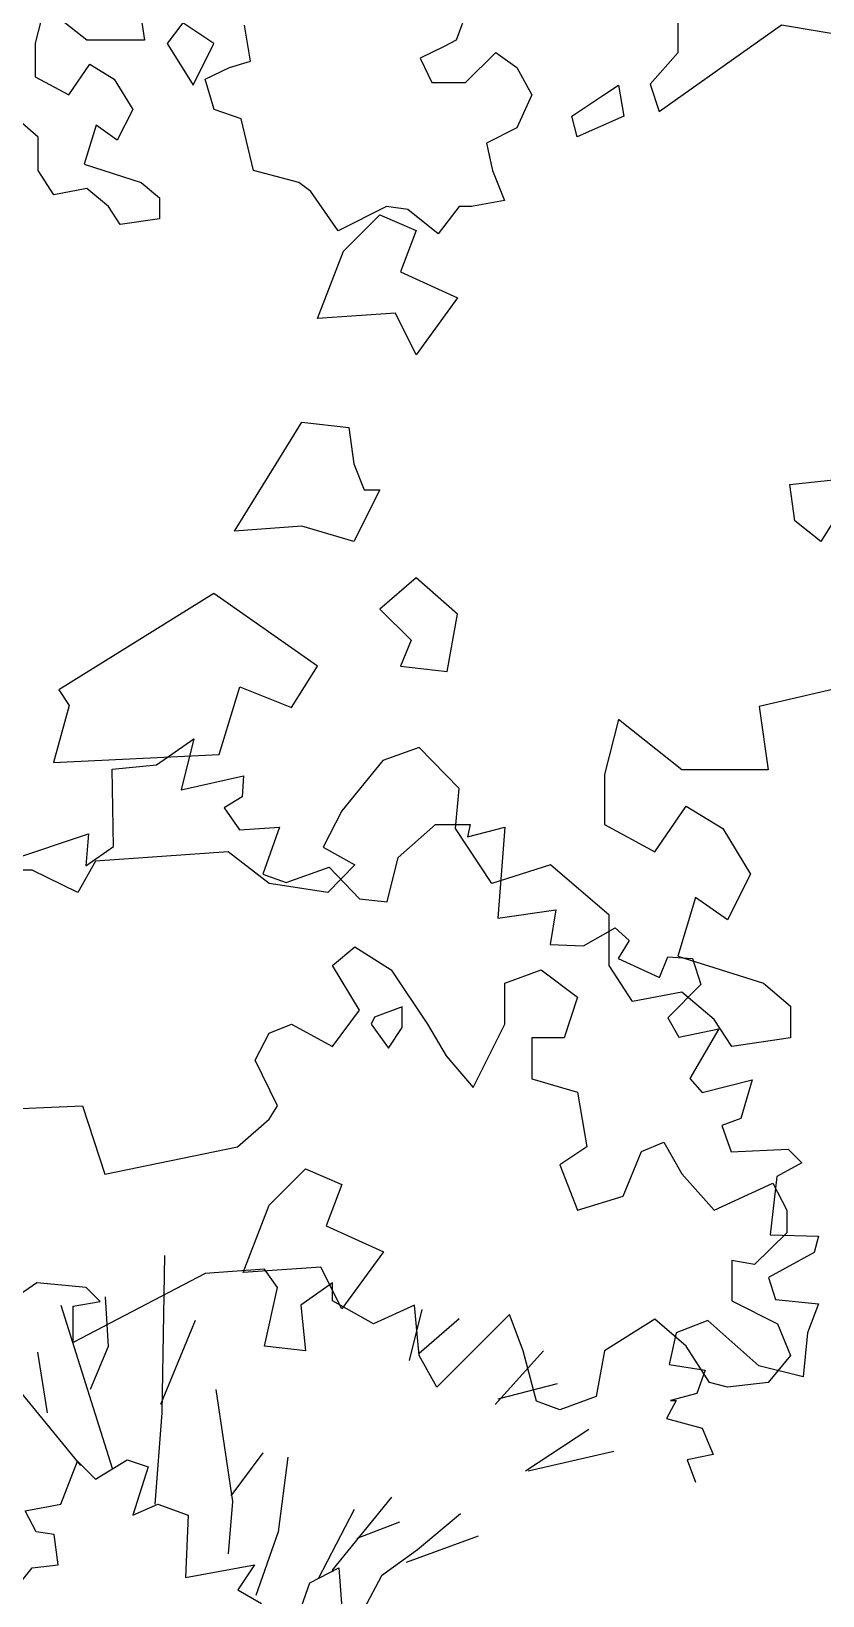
# Model space of a CAD drawing. Header units: inches. Extents: x 11.9 to 85.3, y 21.1 to 37.4.
# Drawn here: x 16.405 to 16.676, y 22.633 to 23.169 of the extents above; entities that cross this region are included whole.
import ezdxf

# ---------------------------------------------------------------- set-up
doc = ezdxf.new("R2010")
doc.units = ezdxf.units.IN
doc.header["$MEASUREMENT"] = 0
doc.layers.add('CAY', color=94, linetype='Continuous')
doc.layers.add('CAY-3', color=61, linetype='Continuous')

# ---------------------------------------------------------------- blocks, each defined once
blk = doc.blocks.new('A$C76451831')
at = {"layer": 'CAY'}
for p, q in [((5192.6, 1187), (5205.3, 1219.7)), ((5205.3, 1219.7), (5219, 1206)), ((5219, 1206), (5243.2, 1220.8)), ((5243.2, 1220.8), (5259.1, 1215.5)), ((5259.1, 1215.5), (5247.5, 1178.6)), ((5165.2, 1181.8), (5192.6, 1187)), ((5247.5, 1178.6), (5266.4, 1187)), ((5266.4, 1187), (5289.7, 1178.6)), ((5173.6, 1165.9), (5165.2, 1181.8)), ((5289.7, 1178.6), (5287.5, 1131.1)), ((5187.3, 1163.8), (5173.6, 1165.9)), ((5190.5, 1140.6), (5187.3, 1163.8)), ((5142, 1102.7), (5170.5, 1138.5)), ((5170.5, 1138.5), (5190.5, 1140.6)), ((5287.5, 1131.1), (5340.3, 1140.6)), ((5340.3, 1140.6), (5327.6, 1121.6)), ((5382.5, 1126.9), (5404.6, 1138.5)), ((5404.6, 1138.5), (5407.8, 1097.4)), ((5376.1, 1109), (5382.5, 1126.9)), ((5327.6, 1121.6), (5345.5, 1111.1))]:
    blk.add_line(p, q, dxfattribs=at)
for points in [[(5153.6, 1678.5), (5213.7, 1698.6), (5211.6, 1674.3), (5232.7, 1689.1), (5231.6, 1748.1), (5265.4, 1751.3), (5293.9, 1771.3), (5284.4, 1732.3), (5331.8, 1742.9), (5330.8, 1727), (5317.1, 1718.6), (5328.7, 1701.7), (5359.3, 1703.8), (5346.6, 1668), (5364.5, 1661.6), (5397.2, 1673.2), (5420.4, 1649), (5441.5, 1646.9), (5450, 1680.6), (5478.4, 1705.9), (5504.8, 1705.9), (5502.7, 1696.5), (5531.2, 1703.8), (5525.9, 1634.2), (5570.2, 1640.6), (5566, 1614.2), (5591.3, 1613.1), (5615.5, 1626.8), (5626.1, 1617.3), (5617.7, 1603.6), (5649.3, 1588.9), (5655.6, 1604.7), (5674.6, 1603.6), (5680.9, 1583.6), (5655.6, 1558.3), (5664.1, 1543.5), (5694.7, 1549.8), (5672.5, 1511.9), (5682, 1501.3), (5720, 1510.8), (5711.5, 1481.3), (5696.8, 1476), (5704.1, 1456), (5747.4, 1458.1), (5757.9, 1447.5), (5738.9, 1437), (5733.7, 1392.7), (5770.6, 1391.6), (5767.4, 1379), (5732.6, 1360), (5737.9, 1343.1), (5770.6, 1340), (5762.2, 1317.8), (5759, 1284.1), (5725.2, 1292.5), (5686.2, 1327.3), (5662, 1317.8), (5656.7, 1293.6), (5684.1, 1289.3), (5677.8, 1271.4), (5657.7, 1266.1), (5662, 1266.1), (5654.6, 1252.4), (5682, 1245), (5690.4, 1225), (5670.4, 1220.8), (5676.7, 1203.9)], [(5271.7, 1376.9), (5269.6, 1256.6), (5264.3, 1187)], [(5192.6, 1338.9), (5231.6, 1214.5)], [(5226.4, 1345.2), (5228.5, 1307.3), (5214.8, 1274.6)], [(5294.9, 1327.3), (5268.6, 1263)], [(5467.9, 1335.7), (5458.4, 1296.7)], [(5496.4, 1328.4), (5465.8, 1302)], [(5174.7, 1303.1), (5182.1, 1256.6)], [(5560.7, 1304.1), (5523.8, 1263)], [(5140.9, 1297.8), (5207.4, 1216.6)], [(5571.3, 1278.8), (5525.9, 1267.2)], [(5310.7, 1274.6), (5323.4, 1189.1), (5320.2, 1149.1)], [(5595.5, 1244), (5547, 1212.3)], [(5346.6, 1226.1), (5322.3, 1193.4)], [(5365.6, 1222.9), (5358.2, 1165.9), (5341.3, 1117.4)], [(5614.5, 1227.1), (5549.1, 1212.3)], [(5416.2, 1182.8), (5388.8, 1130.1)], [(5444.7, 1192.3), (5399.3, 1136.4)], [(5451, 1173.3), (5418.3, 1160.7)], [(5497.4, 1179.7), (5464.7, 1152.2), (5437.3, 1132.2), (5423.6, 1106.9)], [(5456.3, 1142.7), (5511.1, 1162.8)]]:
    blk.add_lwpolyline(points, dxfattribs=at)
for points in [[(5431.9, 1558.7), (5429.3, 1553.4), (5442.5, 1535), (5453, 1550.8), (5453, 1566.7)], [(5351.5, 1415.3), (5379.2, 1443), (5406.9, 1431.1), (5395, 1399.4), (5438.6, 1379.6), (5406.9, 1336.1), (5391, 1367.8), (5331.7, 1363.8)]]:
    blk.add_lwpolyline(points, close=True, dxfattribs=at)
at = {"layer": 'CAY-3'}
for p, q in [((3334.6, 1166.8), (3334.6, 1131.9)), ((3320.4, 1087.1), (3413.6, 1153.2)), ((3413.6, 1153.2), (3476.1, 1142.6)), ((3334.6, 1131.9), (3313.3, 1107.8)), ((3313.3, 1107.8), (3320.4, 1087.1)), ((3473.1, 650.6), (3396.5, 632.9)), ((3396.5, 632.9), (3403.5, 584.6)), ((3289.2, 622.9), (3278.5, 581)), ((3337.5, 584.6), (3289.2, 622.9)), ((3137, 601.7), (3109.3, 591.6)), ((3167.7, 570.4), (3137, 601.7)), ((3109.3, 591.6), (3078.1, 553.3)), ((3278.5, 581), (3278.5, 542.7)), ((3403.5, 584.6), (3337.5, 584.6)), ((3164.8, 539.7), (3167.7, 570.4)), ((3078.1, 553.3), (3063.9, 525.6)), ((3316.9, 522), (3341, 556.8)), ((3341, 556.8), (3368.8, 539.7)), ((3192.5, 497.8), (3164.8, 539.7)), ((3278.5, 542.7), (3316.9, 522)), ((3368.8, 539.7), (3390, 504.9)), ((3063.9, 525.6), (3088.1, 512)), ((2890.2, 514.9), (2876.6, 490.8)), ((2991.4, 522), (2890.2, 514.9)), ((3022.7, 497.8), (2991.4, 522)), ((2841.8, 507.9), (2797, 507.9)), ((2876.6, 490.8), (2841.8, 507.9)), ((3088.1, 512), (3067.5, 490.8)), ((3237.3, 512), (3192.5, 497.8)), ((3282.1, 473.7), (3237.3, 512)), ((3390, 504.9), (3372.3, 470.1)), ((3067.5, 490.8), (3022.7, 497.8)), ((3348.1, 487.2), (3334.6, 442.4)), ((3372.3, 470.1), (3348.1, 487.2)), ((3282.1, 435.3), (3282.1, 473.7)), ((3071, 435.3), (3088.1, 449.5)), ((3088.1, 449.5), (3115.8, 431.8)), ((3334.6, 442.4), (3400, 421.8)), ((3091.6, 401.1), (3071, 435.3)), ((3115.8, 431.8), (3143.5, 390.5)), ((3202.5, 421.8), (3230.2, 431.8)), ((3230.2, 431.8), (3257.9, 411.1)), ((3299.8, 407.6), (3282.1, 435.3)), ((3202.5, 390.5), (3202.5, 421.8)), ((3400, 421.8), (3420.6, 404.1)), ((3257.9, 411.1), (3247.9, 379.9)), ((3337.5, 414.7), (3299.8, 407.6)), ((3362.3, 394), (3337.5, 414.7)), ((3071, 373.4), (3091.6, 401.1)), ((3420.6, 404.1), (3420.6, 379.9)), ((3012, 362.8), (3022.7, 383.4)), ((3022.7, 383.4), (3039.8, 390.5)), ((3039.8, 390.5), (3071, 373.4)), ((3143.5, 390.5), (3157.7, 366.3)), ((3178.3, 342.1), (3202.5, 390.5)), ((3375.8, 373.4), (3362.3, 394)), ((3223.1, 379.9), (3223.1, 348.6)), ((3247.9, 379.9), (3223.1, 379.9)), ((3420.6, 379.9), (3375.8, 373.4)), ((3029.1, 328), (3012, 362.8)), ((3157.7, 366.3), (3178.3, 342.1)), ((3223.1, 348.6), (3257.9, 338.6)), ((3257.9, 338.6), (3265, 296.7)), ((2744, 322.4), (2880.2, 328)), ((2880.2, 328), (2897.3, 276)), ((3022.7, 317.9), (3029.1, 328)), ((2998.5, 296.7), (3022.7, 317.9)), ((3306.9, 293.2), (3323.9, 300.2)), ((3323.9, 300.2), (3337.5, 276.1)), ((2897.3, 276), (2998.5, 296.7)), ((3265, 296.7), (3244.4, 283.1)), ((3292.7, 259), (3306.9, 293.2)), ((3244.4, 283.1), (3257.9, 248.3)), ((3337.5, 276.1), (3362.3, 248.3)), ((3362.3, 248.3), (3407.1, 269)), ((3407.1, 269), (3417.7, 248.3)), ((3257.9, 248.3), (3292.7, 259)), ((3417.7, 248.3), (3417.7, 231.2)), ((3417.7, 231.2), (3392.9, 207)), ((3019.1, 203.5), (2973.7, 200)), ((3029.1, 189.3), (3019.1, 203.5)), ((3375.8, 210), (3375.8, 179.3)), ((3392.9, 207), (3375.8, 210)), ((2845.4, 192.9), (2824.7, 178.7)), ((2883.1, 189.3), (2845.4, 192.9)), ((2973.7, 200), (2873.1, 147.5)), ((3071, 192.9), (3046.8, 175.8)), ((3071, 179.3), (3071, 192.9)), ((2893.7, 178.7), (2883.1, 189.3)), ((3019.1, 144.5), (3029.1, 189.3)), ((3102.3, 161.6), (3071, 179.3)), ((3375.8, 179.3), (3410.6, 161.6)), ((2873.1, 175.2), (2893.7, 178.7)), ((2873.1, 147.5), (2873.1, 175.2)), ((3046.8, 175.8), (3050.4, 141)), ((3133.5, 175.8), (3102.3, 161.6)), ((3137, 137.4), (3133.5, 175.8)), ((3206, 168.7), (3181.9, 144.5)), ((3216.6, 141), (3206, 168.7)), ((3316.9, 165.2), (3278.5, 141)), ((3341, 144.5), (3316.9, 165.2)), ((3410.6, 161.6), (3420.6, 137.4)), ((3050.4, 141), (3019.1, 144.5)), ((3181.9, 144.5), (3150.6, 113.3)), ((3358.7, 116.8), (3341, 144.5)), ((3150.6, 113.3), (3137, 137.4)), ((3226.7, 102.6), (3216.6, 141)), ((3278.5, 141), (3272.1, 106.2)), ((3420.6, 137.4), (3403.5, 116.8)), ((3372.3, 113.3), (3358.7, 116.8)), ((3403.5, 116.8), (3372.3, 113.3)), ((3244.4, 96.1), (3226.7, 102.6)), ((3272.1, 106.2), (3244.4, 96.1))]:
    blk.add_line(p, q, dxfattribs=at)
for points in [[(6900.9, 779.4), (6891.4, 753.8), (6882.4, 749.1), (6863.9, 740.1), (6872.9, 721.6), (6898.5, 721.6), (6921.7, 744.4), (6937.8, 733), (6949.2, 712.2), (6937.8, 687), (6914.6, 675.2), (6919.3, 654.4), (6928.4, 631.5), (6903.2, 626.8), (6893.8, 626.8), (6877.7, 606), (6854.5, 624.5), (6838.4, 626.8), (6801.4, 608.3), (6780.6, 638.2), (6771.5, 645.3), (6736.9, 654.4), (6727.5, 693.7), (6706.7, 700.8), (6700, 724), (6718.5, 733), (6734.6, 737.7), (6729.9, 765.3)], [(6648.9, 786.1), (6653.6, 753.8), (6609.6, 753.8), (6577.4, 779.4), (6570.3, 751.5), (6570.3, 725.9), (6595.8, 712.2), (6611.9, 735.4), (6630.4, 724), (6644.6, 700.8), (6632.8, 677.6), (6616.7, 689), (6607.6, 659.1), (6651.2, 645.3), (6665, 633.5), (6665, 617.4), (6635.1, 613.1), (6626.1, 626.8), (6609.6, 640.6), (6584.4, 635.9), (6572.6, 654.4), (6572.6, 679.9), (6542.8, 705.5)]]:
    blk.add_lwpolyline(points, dxfattribs=at)
for points in [[(2980.4, 1138.9), (2956.7, 1154.8), (2944.8, 1138.9), (2964.6, 1107.2)], [(3277.4, 1099.3), (3289.2, 1107.2), (3293.2, 1083.5), (3257.6, 1067.6), (3253.6, 1083.5)], [(3079.4, 980.5), (3107.1, 1008.2), (3134.8, 996.3), (3123, 964.7), (3166.5, 944.9), (3134.8, 901.3), (3119, 933), (3059.6, 929)], [(3027.9, 818.1), (3047.7, 849.8), (3083.4, 845.8), (3087.3, 818.1), (3095.2, 798.3), (3107.1, 798.3), (3087.3, 758.7), (3047.7, 770.6), (2996.3, 766.6)], [(3423.8, 774.6), (3419.9, 802.3), (3455.5, 806.2), (3463.4, 790.4), (3443.6, 758.7)], [(3158.6, 659.7), (3166.5, 703.3), (3134.8, 731), (3107.1, 707.2), (3130.9, 683.5), (3123, 663.7)], [(3039.8, 632), (3059.6, 663.7), (2980.4, 719.1), (2862.1, 645.5), (2870, 633.6), (2858.2, 590.1), (2984.4, 596.3), (3000.2, 647.8)]]:
    blk.add_lwpolyline(points, close=True, dxfattribs=at)

msp = doc.modelspace()

# ---------------------------------------------------------------- block references
at = {"layer": 'CAY', "xscale": 0.0004489089019145984, "yscale": 0.0004489089019145984, "zscale": 0.0004489089019145984}
for p in [(13.45711, 22.82744), (15.12979, 22.65341), (14.08437, 22.13133)]:
    msp.add_blockref('A$C76451831', p, dxfattribs=at)

doc.saveas('drawing.dxf')
